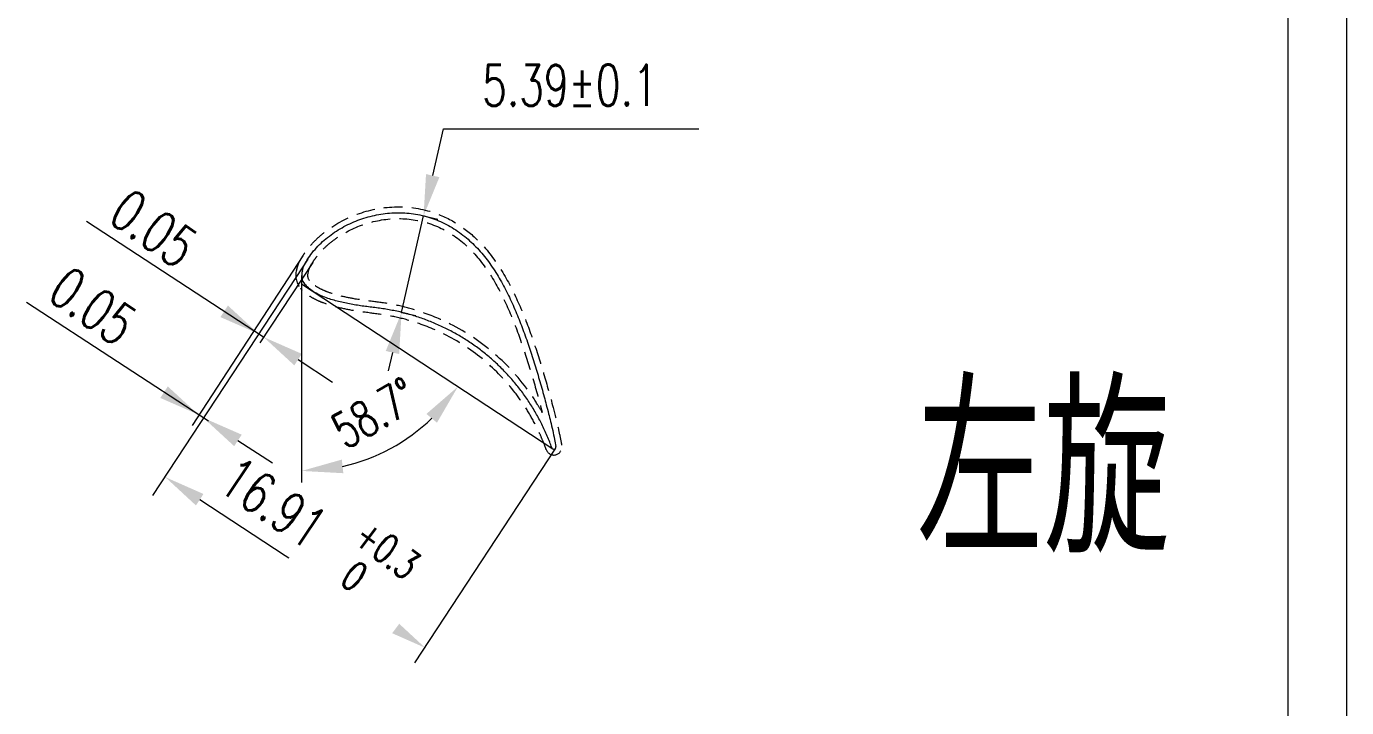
# Model space of a CAD drawing. Header units: inches. Extents: x -25 to 395, y -12 to 285.
# Drawn here: x 282.7 to 394.9, y 49.2 to 107.1 of the extents above; entities that cross this region are included whole.
import ezdxf

# ---------------------------------------------------------------- set-up
doc = ezdxf.new("R2010")
doc.units = ezdxf.units.IN
doc.header["$MEASUREMENT"] = 0
doc.linetypes.add('DASHED', pattern=[19.05, 12.7, -6.35])
for name, color, linetype, lineweight in [('1轮廓实线层', 7, 'Continuous', 0), ('4虚线层', 1, 'DASHED', 0), ('6文字层', 3, 'Continuous', 0), ('7标注层', 4, 'Continuous', 0), ('图框层', 7, 'Continuous', 0)]:
    doc.layers.add(name, color=color, linetype=linetype, lineweight=lineweight)
doc.styles.add('HCTC', font='ROMANS.SHX', dxfattribs={"width": 0.7, "bigfont": 'INTECAD.SHX'})

# ---------------------------------------------------------------- blocks, each defined once
blk = doc.blocks.new('动叶12.5-56.7')
at = {"layer": '6文字层', "color": 3, "insert": (311.72, 68.73), "char_height": 3.5, "attachment_point": 5, "rotation": 323.4225, "style": 'HCTC', "bg_fill": 2}
blk.add_mtext('\\A1; {\\H0.71x;\\S+0.3^  0;}', dxfattribs=at)
at = {"layer": '6文字层', "style": 'HCTC', "width": 0.7}
for tag, p in [('A', (95.81, 262.35)), ('RLE2', (194.23, 234.26)), ('RLE1', (228.74, 233.72)), ('AB1', (75.8, 226.24)), ('ALA', (101.09, 225.81)), ('AB', (121.97, 225.81)), ('RLE4', (194, 210.89)), ('RLE3', (228.88, 211.4)), ('AG0', (97.07, 201.44)), ('AB0', (121.13, 200.37)), ('DQ', (336.34, 187.94)), ('CF', (286.02, 155.94)), ('AM', (307.73, 144.76)), ('B', (134.17, 120.41)), ('RG0', (207.84, 78.7)), ('叶型号', (18.11, 52.53)), ('叶根轮槽图号', (23.7, 46.25)), ('ZA', (34.22, 20.66)), ('ZA1', (58.18, 20.66)), ('ZH', (15.31, 14.15)), ('PH', (41.85, 13.98)), ('QH', (64.07, 13.93))]:
    blk.add_attdef(tag, p, '', height=3.5, dxfattribs=at)
for tag, p, rotation in [('HLA0', (68.43, 215.96), 90), ('HLA', (134.93, 218.1), 90), ('HG0', (59.14, 208.59), 90), ('RG', (77.28, 205.03), 321.6719), ('HA', (50.17, 199.37), 90), ('HGA1', (134, 168), 90), ('HGA', (58.2, 167.26), 90), ('H3', (335.04, 165.2), 90), ('DA', (196.93, 136.57), 97.8538), ('DA1', (49.61, 133.62), 90), ('YH', (321.5, 107.33), 0.04), ('菱形角', (82.43, 92.8), 67.5636), ('LP2', (289.58, 97.58), 323.8251), ('LP1', (284.41, 90.99), 323.8251), ('YS', (60.79, 87.73), 64.4132), ('YD', (70.4, 86.57), 64.9628), ('安装角B', (309.91, 78.09), 30.0954), ('L', (298.87, 74.79), 323.0311), ('Q', (117.52, 64.08), 67.277), ('P', (127.68, 60.9), 67.277)]:
    blk.add_attdef(tag, p, '', height=3.5, rotation=rotation, dxfattribs=at)
blk = doc.blocks.new('ZwmFrameMain_A3^_^中文^_^landscape')
at = {"color": 7, "linetype": 'Continuous'}
blk.add_line((395, 292), (395, -5), dxfattribs=at)
at = {"color": 6, "linetype": 'Continuous'}
blk.add_line((390, 287), (390, 0), dxfattribs=at)

msp = doc.modelspace()

# ---------------------------------------------------------------- linework, layer by layer
at = {"layer": '1轮廓实线层', "ltscale": 0.125}
for centre, radius, start, end in [((307.27991, 85.94426), 1.1556, 159.8484135, 220.9651348), ((327.553, 71.36868), 0.18, 198.256643, 10.4507355)]:
    msp.add_arc(centre, radius, start, end, dxfattribs=at)
for points, knots in [([(306.19505, 86.34237), (306.23327, 86.49361), (306.34757, 86.88066), (306.70045, 87.43545), (307.12778, 88.03597), (307.63141, 88.58109), (308.17954, 89.07752), (308.77025, 89.52695), (309.3906, 89.92533), (310.04373, 90.27706), (310.72097, 90.57817), (311.41916, 90.82811), (312.13199, 91.0255), (312.85976, 91.16986), (313.59656, 91.25845), (314.33627, 91.28919), (315.07604, 91.26053), (315.81273, 91.17014), (316.53971, 91.01826), (317.25056, 90.80634), (317.93873, 90.53618), (318.59975, 90.20777), (319.23379, 89.82309), (319.83672, 89.38836), (320.40369, 88.91104), (320.93525, 88.39562), (321.42901, 87.84895), (321.89205, 87.27036), (322.32417, 86.667), (322.72653, 86.044), (323.10322, 85.40288), (323.45234, 84.7538), (323.7808, 84.09125), (324.0932, 83.41316), (324.38669, 82.73206), (324.665, 82.04419), (324.92799, 81.35621), (325.18422, 80.64902), (325.42649, 79.94721), (325.66042, 79.23942), (325.88459, 78.53358), (326.1033, 77.81965), (326.31731, 77.09955), (326.52524, 76.37741), (326.72632, 75.6561), (326.92196, 74.93117), (327.10447, 74.2329), (327.28615, 73.5038), (327.4549, 72.77952), (327.60689, 72.06303), (327.6916, 71.60771), (327.73001, 71.40133)], [-18.131077764, -18.131077764, -18.131077764, -18.131077764, -17.898018852, -17.525337896, -17.156311097, -16.790854974, -16.41552432, -16.047962848, -15.678870757, -15.310730601, -14.936306798, -14.568195804, -14.199361567, -13.827832773, -13.456311303, -13.087314864, -12.718461511, -12.347054698, -11.975305643, -11.605755471, -11.235696668, -10.867734921, -10.499967684, -10.124505189, -9.753896622, -9.389230574, -9.01472612, -8.649695516, -8.278199311, -7.902007104, -7.537621549, -7.163086754, -6.796726256, -6.42854977, -6.043321268, -5.684383226, -5.315564161, -4.938582785, -4.556161742, -4.201927763, -3.820447164, -3.445305151, -3.081924053, -2.693616761, -2.318095137, -1.95872192, -1.567335018, -1.235514508, -0.831663373, -0.451865816, -0.136989988, -0.136989988, -0.136989988, -0.136989988]), ([(327.38206, 71.3123), (327.32358, 71.47022), (327.20009, 71.80374), (326.99438, 72.29877), (326.77096, 72.80394), (326.53679, 73.29393), (326.28789, 73.77732), (326.02477, 74.25186), (325.74688, 74.71879), (325.4546, 75.17784), (325.14832, 75.62887), (324.82737, 76.07231), (324.49576, 76.50261), (324.15394, 76.91986), (323.7979, 77.32888), (323.42733, 77.72963), (323.04602, 78.11804), (322.65439, 78.49427), (322.25224, 78.8585), (321.83937, 79.21043), (321.41614, 79.54946), (320.98237, 79.8753), (320.53801, 80.18794), (320.08668, 80.4852), (319.62505, 80.76976), (319.15296, 81.04148), (318.67364, 81.29831), (318.18741, 81.54031), (317.6942, 81.76746), (317.19373, 81.97981), (316.68952, 82.17642), (316.17834, 82.359), (315.66333, 82.52653), (315.1413, 82.67929), (314.61577, 82.81548), (314.08319, 82.9344), (313.54992, 83.03458), (313.01598, 83.12044), (312.4807, 83.19591), (311.94287, 83.26364), (311.40512, 83.33291), (310.86623, 83.40976), (310.32839, 83.49863), (309.79451, 83.60467), (309.26712, 83.7286), (308.74484, 83.87164), (308.23015, 84.04056), (307.72598, 84.24191), (307.24355, 84.4923), (306.78268, 84.78891), (306.53219, 85.05432), (306.40731, 85.18665)], [0, 0, 0, 0, 0.25258972, 0.533426397, 0.80392069, 1.081096811, 1.347890366, 1.619362514, 1.894873321, 2.162804183, 2.435557619, 2.712538891, 2.9837791, 3.25031256, 3.521505598, 3.797058544, 4.068930749, 4.337827391, 4.611558808, 4.882672153, 5.151462788, 5.424852886, 5.696305225, 5.966330199, 6.235357825, 6.509624298, 6.783263046, 7.050909404, 7.324190956, 7.597649221, 7.86627174, 8.135848965, 8.411757546, 8.678507209, 8.951618691, 9.225940514, 9.496884642, 9.765395428, 10.037068262, 10.307710364, 10.578497734, 10.850356427, 11.124184579, 11.396085939, 11.666664136, 11.936671407, 12.208073085, 12.478949491, 12.749724526, 13.023268718, 13.295252231, 13.295252231, 13.295252231, 13.295252231])]:
    msp.add_open_spline(points, degree=3, knots=knots, dxfattribs=at)
at = {"layer": '4虚线层', "ltscale": 0.125}
for centre, radius, start, end in [((307.27991, 85.94426), 1.6556, 159.8484135, 220.9651348), ((307.27991, 85.94426), 0.6556, 159.8484135, 220.9651348), ((327.553, 71.36868), 0.68, 198.256643, 10.4507355)]:
    msp.add_arc(centre, radius, start, end, dxfattribs=at)
for points, knots in [([(305.71029, 86.46488), (305.74941, 86.61966), (305.79631, 86.78229), (305.93986, 87.13828), (306.0367, 87.3129), (306.23331, 87.62962), (306.33036, 87.77173), (306.53414, 88.0614), (306.64128, 88.20566), (307.01355, 88.66289), (307.29394, 88.94746), (307.88378, 89.47931), (308.19575, 89.72505), (309.40709, 90.56572), (310.39004, 91.03245), (312.44908, 91.65165), (313.52785, 91.80483), (315.68764, 91.74688), (316.76435, 91.53135), (318.48764, 90.85512), (319.16563, 90.48059), (320.40897, 89.59388), (320.97743, 89.08182), (322.19249, 87.75899), (322.78967, 86.91276), (323.83354, 85.15237), (324.28003, 84.23678), (325.08397, 82.37953), (325.44034, 81.43536), (326.09816, 79.53485), (326.39919, 78.57779), (326.9702, 76.65744), (327.23937, 75.69347), (327.6524, 74.11199), (327.80508, 73.49637), (328.02726, 72.49697), (328.10541, 72.11269), (328.19175, 71.65306), (328.20668, 71.5728), (328.22157, 71.49282)], [-18.131077764, -18.131077764, -18.131077764, -18.131077764, -17.911088768, -17.911088768, -17.658822142, -17.658822142, -17.406555516, -17.406555516, -17.154288891, -17.154288891, -16.591801658, -16.591801658, -16.029314425, -16.029314425, -14.493839865, -14.493839865, -12.958365304, -12.958365304, -11.422890743, -11.422890743, -10.334424229, -10.334424229, -9.245957714, -9.245957714, -7.751855284, -7.751855284, -6.257752853, -6.257752853, -4.763650423, -4.763650423, -3.269547993, -3.269547993, -1.775445562, -1.775445562, -0.833648337, -0.833648337, -0.259026393, -0.259026393, -0.136989988, -0.136989988, -0.136989988, -0.136989988]), ([(306.67981, 86.21987), (306.71358, 86.35347), (306.74993, 86.47454), (306.84525, 86.70798), (306.91735, 86.8377), (307.0916, 87.1134), (307.19191, 87.26028), (307.38806, 87.53445), (307.48728, 87.66415), (307.69862, 87.91454), (307.8112, 88.03665), (308.16455, 88.3945), (308.41697, 88.61891), (308.94751, 89.0357), (309.22615, 89.22875), (310.29446, 89.88337), (311.14845, 90.24422), (312.96618, 90.72053), (313.93414, 90.82265), (315.84375, 90.70211), (316.78864, 90.47769), (318.53948, 89.7202), (319.34665, 89.18063), (320.77849, 87.88693), (321.40186, 87.13171), (322.49717, 85.50387), (322.96996, 84.63281), (323.81662, 82.83397), (324.19213, 81.90708), (324.88104, 80.02579), (325.19519, 79.07114), (325.79098, 77.13554), (326.07331, 76.1555), (326.41767, 74.87999), (326.49514, 74.58851), (326.57059, 74.29685)], [-18.131077764, -18.131077764, -18.131077764, -18.131077764, -17.906256116, -17.906256116, -17.638201453, -17.638201453, -17.370146789, -17.370146789, -17.102092126, -17.102092126, -16.834037462, -16.834037462, -16.297928136, -16.297928136, -15.761818809, -15.761818809, -14.31478697, -14.31478697, -12.79517939, -12.79517939, -11.275571809, -11.275571809, -9.755964228, -9.755964228, -8.236356647, -8.236356647, -6.716749066, -6.716749066, -5.197141485, -5.197141485, -3.677533904, -3.677533904, -2.139909856, -2.139909856, -1.684881008, -1.684881008, -1.684881008, -1.684881008]), ([(326.57059, 74.29685), (326.43492, 74.54009), (326.29371, 74.78026), (325.85898, 75.48266), (325.55047, 75.93537), (324.31526, 77.58826), (323.26016, 78.69088), (320.91157, 80.61214), (319.6157, 81.42287), (317.3979, 82.4589), (316.52659, 82.78902), (315.07804, 83.22089), (314.5108, 83.36043), (313.37067, 83.57788), (312.79929, 83.65864), (311.67469, 83.80234), (311.12337, 83.87144), (310.16154, 84.03682), (309.7464, 84.12439), (309.01076, 84.31462), (308.6914, 84.41009), (308.17373, 84.59976), (307.9745, 84.68299), (307.5892, 84.87568), (307.39465, 84.98604), (307.14757, 85.16177), (307.07335, 85.22415), (306.92216, 85.36988), (306.84917, 85.44694), (306.77094, 85.52983)], [1.507496088, 1.507496088, 1.507496088, 1.507496088, 1.913767248, 1.913767248, 2.713126243, 2.713126243, 4.926135942, 4.926135942, 7.13914564, 7.13914564, 8.498238897, 8.498238897, 9.344856099, 9.344856099, 10.191473301, 10.191473301, 11.038090503, 11.038090503, 11.69544913, 11.69544913, 12.219144039, 12.219144039, 12.574090904, 12.574090904, 12.92903777, 12.92903777, 13.124873583, 13.124873583, 13.295252231, 13.295252231, 13.295252231, 13.295252231]), ([(326.91317, 71.13868), (326.82485, 71.37721), (326.73911, 71.60565), (326.55127, 72.06233), (326.45173, 72.29192), (326.24669, 72.74301), (326.13978, 72.96609), (325.7811, 73.67589), (325.51092, 74.15245), (324.92638, 75.07942), (324.61247, 75.52965), (323.50106, 76.97606), (322.61245, 77.90378), (320.66058, 79.54618), (319.59244, 80.25617), (317.59159, 81.29271), (316.68483, 81.66859), (315.19362, 82.1523), (314.6259, 82.30632), (313.47783, 82.54781), (312.89235, 82.63672), (311.70381, 82.79193), (311.09326, 82.86429), (310.01668, 83.04549), (309.55183, 83.14198), (308.71723, 83.35748), (308.3428, 83.46957), (307.75324, 83.69121), (307.53383, 83.78467), (307.14361, 83.98099), (306.97289, 84.07569), (306.68244, 84.26271), (306.56507, 84.34659), (306.34297, 84.53514), (306.24593, 84.63191), (306.11773, 84.765), (306.08012, 84.80486), (306.04368, 84.84348)], [0, 0, 0, 0, 0.38150474, 0.38150474, 0.76300948, 0.76300948, 1.14451422, 1.14451422, 1.989710436, 1.989710436, 2.834906651, 2.834906651, 4.803244499, 4.803244499, 6.771582347, 6.771582347, 8.279788699, 8.279788699, 9.187937252, 9.187937252, 10.096085805, 10.096085805, 11.004234358, 11.004234358, 11.692892477, 11.692892477, 12.253397738, 12.253397738, 12.580817188, 12.580817188, 12.855064505, 12.855064505, 13.035473195, 13.035473195, 13.215881886, 13.215881886, 13.295252231, 13.295252231, 13.295252231, 13.295252231])]:
    msp.add_open_spline(points, degree=3, knots=knots, dxfattribs=at)
at = {"layer": '7标注层', "color": 4}
for p, q in [((317.2612, 94.4341), (318.16734, 98.41515)), ((302.88892, 80.71208), (287.84731, 90.53786)), ((298.19498, 73.57136), (282.73445, 83.66224)), ((305.81913, 78.79796), (308.74934, 76.88383)), ((313.83917, 79.39954), (313.48721, 77.85322)), ((300.7112, 71.92905), (303.64215, 70.01606)), ((313.69691, 56.22563), (297.46218, 66.88986))]:
    msp.add_line(p, q, dxfattribs=at)
at = {"layer": '7标注层'}
for p, q in [((318.16734, 98.41515), (339.86534, 98.41515)), ((314.61594, 82.81226), (316.48443, 91.02139)), ((316.48443, 91.02139), (317.70326, 90.74397)), ((306.22355, 87.61028), (296.82209, 73.20603)), ((307.061, 87.06346), (302.58422, 80.21028)), ((306.64252, 87.33683), (305.61806, 85.77724)), ((305.61806, 85.77724), (293.44548, 67.24625)), ((306.12431, 85.94426), (306.12431, 78.55188)), ((306.12431, 85.22934), (327.45417, 71.21824)), ((314.61594, 82.81226), (315.83477, 82.53484)), ((306.12431, 78.55188), (306.12431, 68.36095)), ((327.70344, 71.26986), (315.71539, 53.0198))]:
    msp.add_line(p, q, dxfattribs=at)
at = {"layer": '7标注层', "color": 4}
for points in [[(317.82999, 94.30464), (316.69242, 94.56357), (316.48443, 91.02139)], [(299.85926, 83.38795), (299.22121, 82.41121), (302.47044, 80.98545)], [(313.27038, 79.529), (314.40795, 79.27008), (314.61594, 82.81226)], [(305.50011, 78.30959), (306.13815, 79.28632), (302.88892, 80.71208)], [(294.74917, 76.51698), (294.11151, 75.54), (297.36129, 74.1155)], [(300.39237, 71.44056), (301.03004, 72.41755), (297.78025, 73.84205)], [(297.14192, 66.4023), (297.78244, 67.37741), (294.53685, 68.81144)], [(314.01717, 56.71319), (313.37665, 55.73808), (316.62224, 54.30405)]]:
    msp.add_solid(points, dxfattribs=at)

# ---------------------------------------------------------------- texts
at = {"layer": '6文字层', "style": 'HCTC', "width": 0.7}
msp.add_text('左旋', height=14, dxfattribs=at).set_placement((358.37419, 62.38657))

# ---------------------------------------------------------------- next in the draw order: block references
at = {"layer": '6文字层'}
ref = msp.add_blockref('动叶12.5-56.7', (-0.04066, -6.96788), dxfattribs=at)
ref.add_attrib('安装角B', '58.7°', (309.8676, 71.12593), dxfattribs={"height": 3, "rotation": 30, "style": 'HCTC', "width": 0.7})
ref.add_attrib('L', '16.91', (298.83051, 67.82103), dxfattribs={"height": 3.5, "rotation": 326, "style": 'HCTC', "width": 0.7})
ref.add_attrib('LP1', '0.05', (284.36642, 84.01921), dxfattribs={"height": 3.5, "rotation": 325, "style": 'HCTC', "width": 0.7})
ref.add_attrib('LP2', '0.05', (289.53673, 90.61618), dxfattribs={"height": 3.5, "rotation": 325, "style": 'HCTC', "width": 0.7})
ref.add_attrib('YH', '5.39±0.1', (321.46381, 100.35825), dxfattribs={"height": 3.5, "rotation": 0.0400191, "style": 'HCTC', "width": 0.7})

# ---------------------------------------------------------------- next in the draw order: linework, layer by layer
at = {"layer": '6文字层', "color": 4}
msp.add_arc((306.12431, 85.22934), 15.89295, 282.6435137, 314.0564863, dxfattribs=at)
for points in [[(317.62507, 73.4358), (316.72642, 74.1798), (319.40775, 76.50375)], [(309.5388, 70.30157), (309.66726, 69.142), (306.12431, 69.33639)]]:
    msp.add_solid(points, dxfattribs=at)

# ---------------------------------------------------------------- next in the draw order: block references
at = {"layer": '图框层'}
msp.add_blockref('ZwmFrameMain_A3^_^中文^_^landscape', (-0.08133, -6.96788), dxfattribs=at)

doc.saveas('drawing.dxf')
